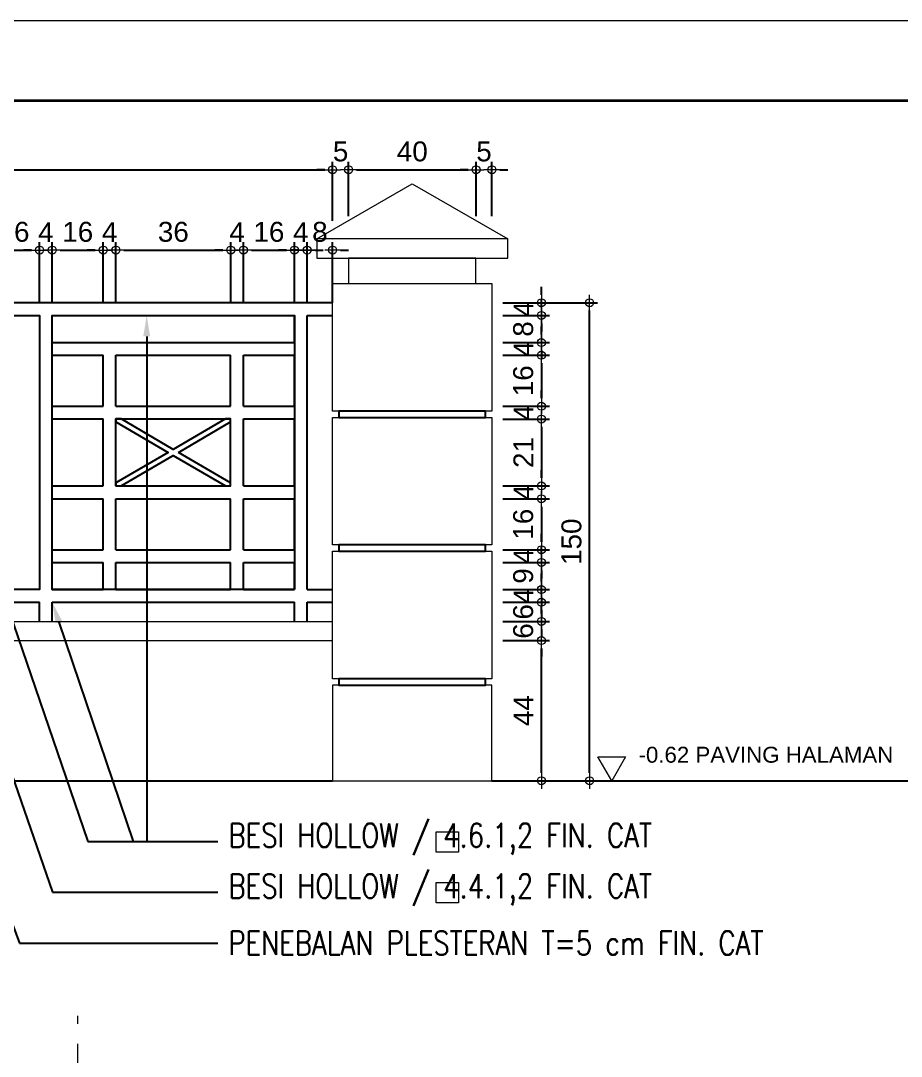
# Model space of a CAD drawing. Header units: millimetres. Extents: x -11 to 1625, y -267 to 195.
# Drawn here: x 841.17 to 852.22, y 105 to 118 of the extents above; entities that cross this region are included whole.
import ezdxf
from ezdxf import colors
from ezdxf.entities.mleader import LeaderData, LeaderLine
from ezdxf.enums import TextEntityAlignment as Align
from ezdxf.math import Vec2, Vec3

# ---------------------------------------------------------------- set-up
doc = ezdxf.new("R2010")
doc.units = ezdxf.units.MM
doc.linetypes.add('DASHDOT', pattern=[1, 0.5, -0.25, 0, -0.25])
doc.layers.add('BESI', color=10, linetype='Continuous')
for name, color, linetype, lineweight in [('dinding', 5, 'Continuous', 15), ('GRS KOP', 1, 'Continuous', 35), ('kop', 7, 'Continuous', 20), ('not', 7, 'Continuous', 20), ('TEXT KETERANGAN', 7, 'Continuous', 9), ('u', 6, 'Continuous', 20)]:
    doc.layers.add(name, color=color, linetype=linetype, lineweight=lineweight)
doc.styles.add('ATTR', font='romans.shx', dxfattribs={"width": 0.8, "height": 1.735066})
doc.styles.add('BARU', font='complex.shx')
doc.styles.add('S', font='SIMPLEX', dxfattribs={"width": 1.1})
doc.styles.get("Standard").update_dxf_attribs({"font": 'ARIALUNI.TTF'})
doc.dimstyles.new('SK-25', dxfattribs={"dimtxt": 0.25, "dimasz": 0.1, "dimexe": 0.1, "dimexo": 0, "dimgap": 0.1, "dimtad": 1, "dimdec": 0, "dimlfac": 25, "dimzin": 12, "dimdsep": 46, "dimtxsty": 'Standard', "dimblk": 'BULAT', "dimcen": 0.1, "dimclrd": 256, "dimadec": 0, "dimazin": 3, "dimtfac": 1, "dimtdec": 0, "dimtofl": 0, "dimtmove": 0, "dimatfit": 3, "dimldrblk": 'BULAT', "dimfxl": 0, "dimtolj": 1, "dimtzin": 0, "dimarcsym": 0})

# ---------------------------------------------------------------- blocks, each defined once
blk = doc.blocks.new('kop')
at = {"layer": 'GRS KOP'}
blk.add_lwpolyline([(1, 54), (83, 54), (83, 1), (1, 1)], close=True, dxfattribs=at)
at = {"layer": 'kop', "color": 7}
blk.add_line((84, 55), (0, 55), dxfattribs=at)
at = {"layer": 'kop', "style": 'BARU', "flags": 4}
for p, height in [((73.8, 5.4), 0.35), ((80.303, 5.382), 0.25), ((73.8, 4.9), 0.35), ((80.303, 4.882), 0.25), ((73.8, 4.4), 0.35), ((80.303, 4.382), 0.25)]:
    blk.add_attdef('-', p, '', height=height, dxfattribs=at)
at = {"layer": 'kop', "flags": 4}
for tag, p in [('AR-00', (78.057, 2.648)), ('00', (81.238, 2.647))]:
    blk.add_attdef(tag, text='', height=0.35, dxfattribs=at).set_placement(p, align=Align.MIDDLE)
blk = doc.blocks.new('pagar besi')
at = {"layer": 'BESI'}
for p, q in [((-1.5, 1), (1.5, 1)), ((0.62, 0.96), (1.38, 0.96)), ((0.62, 0.875), (0.62, 0.96)), ((1.38, 0.875), (1.38, 0.96)), ((1.42, 0.96), (1.5, 0.96)), ((1.42, 0.1), (1.42, 0.96)), ((0.62, 0.875), (1.38, 0.875)), ((0.62, 0.835), (0.78, 0.835)), ((0.62, 0.675), (0.62, 0.835)), ((0.78, 0.675), (0.78, 0.835)), ((0.82, 0.835), (1.18, 0.835)), ((0.82, 0.675), (0.82, 0.835)), ((1.18, 0.675), (1.18, 0.835)), ((1.22, 0.835), (1.38, 0.835)), ((1.22, 0.675), (1.22, 0.835)), ((1.38, 0.675), (1.38, 0.835)), ((0.62, 0.675), (0.78, 0.675)), ((0.82, 0.675), (1.18, 0.675)), ((1.22, 0.675), (1.38, 0.675)), ((0.62, 0.635), (0.78, 0.635)), ((0.62, 0.425), (0.62, 0.635)), ((0.78, 0.425), (0.78, 0.635)), ((0.82, 0.635), (1.18, 0.635)), ((0.82, 0.425), (0.82, 0.635)), ((1.18, 0.425), (1.18, 0.635)), ((1.22, 0.635), (1.38, 0.635)), ((1.22, 0.425), (1.22, 0.635)), ((1.38, 0.425), (1.38, 0.635)), ((0.62, 0.425), (0.78, 0.425)), ((0.82, 0.425), (1.18, 0.425)), ((1.22, 0.425), (1.38, 0.425)), ((0.62, 0.385), (0.78, 0.385)), ((0.62, 0.225), (0.62, 0.385)), ((0.78, 0.225), (0.78, 0.385)), ((0.82, 0.385), (1.18, 0.385)), ((0.82, 0.225), (0.82, 0.385)), ((1.18, 0.225), (1.18, 0.385)), ((1.22, 0.385), (1.38, 0.385)), ((1.22, 0.225), (1.22, 0.385)), ((1.38, 0.225), (1.38, 0.385)), ((0.62, 0.225), (0.78, 0.225)), ((0.82, 0.225), (1.18, 0.225)), ((1.22, 0.225), (1.38, 0.225)), ((0.62, 0.185), (0.78, 0.185)), ((0.62, 0.1), (0.62, 0.185)), ((0.78, 0.1), (0.78, 0.185)), ((0.82, 0.185), (1.18, 0.185)), ((0.82, 0.1), (0.82, 0.185)), ((1.18, 0.1), (1.18, 0.185)), ((1.22, 0.185), (1.38, 0.185)), ((1.22, 0.1), (1.22, 0.185)), ((1.38, 0.1), (1.38, 0.185)), ((0.62, 0.1), (0.78, 0.1)), ((0.82, 0.1), (1.18, 0.1)), ((1.22, 0.1), (1.38, 0.1)), ((1.42, 0.1), (1.5, 0.1)), ((0.42, 0.06), (0.58, 0.06)), ((0.58, 0), (0.58, 0.06)), ((0.62, 0.06), (1.38, 0.06)), ((0.62, 0), (0.62, 0.06)), ((1.38, 0), (1.38, 0.06)), ((1.42, 0.06), (1.5, 0.06)), ((1.42, 0), (1.42, 0.06))]:
    blk.add_line(p, q, dxfattribs=at)
for points in [[(0.42, 0.96), (0.58, 0.96), (0.58, 0.1), (0.42, 0.1)], [(1.38, 0.1), (0.62, 0.1), (0.62, 0.96), (1.38, 0.96)], [(1.0159, 0.53), (1.18, 0.6257), (1.18, 0.635), (1.1641, 0.635), (1, 0.5393), (0.8359, 0.635), (0.82, 0.635), (0.82, 0.6257), (0.9841, 0.53), (0.82, 0.4343), (0.82, 0.425), (0.8359, 0.425), (1, 0.5207), (1.1641, 0.425), (1.18, 0.425), (1.18, 0.4343)]]:
    blk.add_lwpolyline(points, close=True, dxfattribs=at)
at = {"layer": 'dinding'}
blk.add_line((-1.5, 0), (1.5, 0), dxfattribs=at)
blk = doc.blocks.new('pagar beton')
at = {"layer": 'dinding'}
blk.add_line((-1.5, 0.44), (1.5, 0.44), dxfattribs=at)
for points in [[(1.45, 1.7), (1.75, 1.8732), (2.05, 1.7)], [(1.5006, 1.6995), (1.5, 1.7)], [(1.95, 1.56), (1.95, 1.64), (1.55, 1.64), (1.55, 1.56), (1.95, 1.56)]]:
    blk.add_lwpolyline(points, dxfattribs=at)
for points in [[(2.05, 1.7), (1.45, 1.7), (1.45, 1.64), (2.05, 1.64)], [(1.5, 1.56), (2, 1.56), (2, 1.16), (1.5, 1.16)], [(1.5, 1.14), (2, 1.14), (2, 0.74), (1.5, 0.74)], [(1.5, 0.72), (2, 0.72), (2, 0.32), (1.5, 0.32)], [(2, 0.3), (1.5, 0.3), (1.5, 0), (2, 0)]]:
    blk.add_lwpolyline(points, close=True, dxfattribs=at)
at = {"layer": 'dinding', "lineweight": -3}
for points in [[(1.98, 1.16), (1.52, 1.16), (1.52, 1.14), (1.98, 1.14)], [(1.98, 0.74), (1.52, 0.74), (1.52, 0.72), (1.98, 0.72)], [(1.98, 0.32), (1.52, 0.32), (1.52, 0.3), (1.98, 0.3)]]:
    blk.add_lwpolyline(points, close=True, dxfattribs=at)
blk = doc.blocks.new('BULAT')
for p, q in [((-1, 0), (1, 0)), ((0, -1), (0, 1))]:
    blk.add_line(p, q)
blk.add_circle((0, 0), 0.5)
blk = doc.blocks.new('*D632')
at = {"layer": 'Defpoints', "color": 0}
for p in [(841.404, 115.121), (840.764, 114.461), (841.404, 114.461)]:
    blk.add_point(p, dxfattribs=at)
at = {"layer": 'u', "color": 0, "lineweight": -2}
for p, q in [((840.764, 114.461), (840.764, 115.221)), ((841.404, 114.461), (841.404, 115.221))]:
    blk.add_line(p, q, dxfattribs=at)
at = {"layer": 'u', "lineweight": -2}
blk.add_line((840.864, 115.121), (841.304, 115.121), dxfattribs=at)
at = {"layer": 'u', "lineweight": -2, "xscale": 0.1, "yscale": 0.1, "zscale": 0.1, "rotation": 180}
blk.add_blockref('BULAT', (840.764, 115.121), dxfattribs=at)
at = {"layer": 'u', "lineweight": -2, "xscale": 0.1, "yscale": 0.1, "zscale": 0.1}
blk.add_blockref('BULAT', (841.404, 115.121), dxfattribs=at)
at = {"layer": 'u', "color": 0, "insert": (841.084, 115.349), "char_height": 0.25, "attachment_point": 5}
blk.add_mtext('\\A1;16', dxfattribs=at)
blk = doc.blocks.new('*D633')
at = {"layer": 'Defpoints', "color": 0}
for p in [(841.564, 115.121), (841.404, 114.461), (841.564, 114.461)]:
    blk.add_point(p, dxfattribs=at)
at = {"layer": 'u', "color": 0, "lineweight": -2}
for p, q in [((841.404, 114.461), (841.404, 115.221)), ((841.564, 114.461), (841.564, 115.221))]:
    blk.add_line(p, q, dxfattribs=at)
at = {"layer": 'u', "lineweight": -2}
for p, q in [((841.304, 115.121), (841.204, 115.121)), ((841.664, 115.121), (841.764, 115.121))]:
    blk.add_line(p, q, dxfattribs=at)
at = {"layer": 'u', "lineweight": -2, "xscale": 0.1, "yscale": 0.1, "zscale": 0.1}
blk.add_blockref('BULAT', (841.404, 115.121), dxfattribs=at)
at = {"layer": 'u', "lineweight": -2, "xscale": 0.1, "yscale": 0.1, "zscale": 0.1, "rotation": 180}
blk.add_blockref('BULAT', (841.564, 115.121), dxfattribs=at)
at = {"layer": 'u', "color": 0, "insert": (841.484, 115.346), "char_height": 0.25, "attachment_point": 5}
blk.add_mtext('\\A1;4', dxfattribs=at)
blk = doc.blocks.new('*D634')
at = {"layer": 'Defpoints', "color": 0}
for p in [(842.204, 115.121), (841.564, 114.461), (842.204, 114.461)]:
    blk.add_point(p, dxfattribs=at)
at = {"layer": 'u', "color": 0, "lineweight": -2}
for p, q in [((841.564, 114.461), (841.564, 115.221)), ((842.204, 114.461), (842.204, 115.221))]:
    blk.add_line(p, q, dxfattribs=at)
at = {"layer": 'u', "lineweight": -2}
blk.add_line((841.664, 115.121), (842.104, 115.121), dxfattribs=at)
at = {"layer": 'u', "lineweight": -2, "xscale": 0.1, "yscale": 0.1, "zscale": 0.1, "rotation": 180}
blk.add_blockref('BULAT', (841.564, 115.121), dxfattribs=at)
at = {"layer": 'u', "lineweight": -2, "xscale": 0.1, "yscale": 0.1, "zscale": 0.1}
blk.add_blockref('BULAT', (842.204, 115.121), dxfattribs=at)
at = {"layer": 'u', "color": 0, "insert": (841.884, 115.349), "char_height": 0.25, "attachment_point": 5}
blk.add_mtext('\\A1;16', dxfattribs=at)
blk = doc.blocks.new('*D635')
at = {"layer": 'Defpoints', "color": 0}
for p in [(842.364, 115.121), (842.204, 114.461), (842.364, 114.461)]:
    blk.add_point(p, dxfattribs=at)
at = {"layer": 'u', "color": 0, "lineweight": -2}
for p, q in [((842.204, 114.461), (842.204, 115.221)), ((842.364, 114.461), (842.364, 115.221))]:
    blk.add_line(p, q, dxfattribs=at)
at = {"layer": 'u', "lineweight": -2}
for p, q in [((842.104, 115.121), (842.004, 115.121)), ((842.464, 115.121), (842.564, 115.121))]:
    blk.add_line(p, q, dxfattribs=at)
at = {"layer": 'u', "lineweight": -2, "xscale": 0.1, "yscale": 0.1, "zscale": 0.1}
blk.add_blockref('BULAT', (842.204, 115.121), dxfattribs=at)
at = {"layer": 'u', "lineweight": -2, "xscale": 0.1, "yscale": 0.1, "zscale": 0.1, "rotation": 180}
blk.add_blockref('BULAT', (842.364, 115.121), dxfattribs=at)
at = {"layer": 'u', "color": 0, "insert": (842.284, 115.346), "char_height": 0.25, "attachment_point": 5}
blk.add_mtext('\\A1;4', dxfattribs=at)
blk = doc.blocks.new('*D636')
at = {"layer": 'Defpoints', "color": 0}
for p in [(843.804, 115.121), (842.364, 114.461), (843.804, 114.461)]:
    blk.add_point(p, dxfattribs=at)
at = {"layer": 'u', "color": 0, "lineweight": -2}
for p, q in [((842.364, 114.461), (842.364, 115.221)), ((843.804, 114.461), (843.804, 115.221))]:
    blk.add_line(p, q, dxfattribs=at)
at = {"layer": 'u', "lineweight": -2}
blk.add_line((842.464, 115.121), (843.704, 115.121), dxfattribs=at)
at = {"layer": 'u', "lineweight": -2, "xscale": 0.1, "yscale": 0.1, "zscale": 0.1, "rotation": 180}
blk.add_blockref('BULAT', (842.364, 115.121), dxfattribs=at)
at = {"layer": 'u', "lineweight": -2, "xscale": 0.1, "yscale": 0.1, "zscale": 0.1}
blk.add_blockref('BULAT', (843.804, 115.121), dxfattribs=at)
at = {"layer": 'u', "color": 0, "insert": (843.084, 115.349), "char_height": 0.25, "attachment_point": 5}
blk.add_mtext('\\A1;36', dxfattribs=at)
blk = doc.blocks.new('*D629')
at = {"layer": 'Defpoints', "color": 0}
for p in [(843.964, 115.121), (843.804, 114.461), (843.964, 114.461)]:
    blk.add_point(p, dxfattribs=at)
at = {"layer": 'u', "color": 0, "lineweight": -2}
for p, q in [((843.804, 114.461), (843.804, 115.221)), ((843.964, 114.461), (843.964, 115.221))]:
    blk.add_line(p, q, dxfattribs=at)
at = {"layer": 'u', "lineweight": -2}
for p, q in [((843.704, 115.121), (843.604, 115.121)), ((844.064, 115.121), (844.164, 115.121))]:
    blk.add_line(p, q, dxfattribs=at)
at = {"layer": 'u', "lineweight": -2, "xscale": 0.1, "yscale": 0.1, "zscale": 0.1}
blk.add_blockref('BULAT', (843.804, 115.121), dxfattribs=at)
at = {"layer": 'u', "lineweight": -2, "xscale": 0.1, "yscale": 0.1, "zscale": 0.1, "rotation": 180}
blk.add_blockref('BULAT', (843.964, 115.121), dxfattribs=at)
at = {"layer": 'u', "color": 0, "insert": (843.884, 115.346), "char_height": 0.25, "attachment_point": 5}
blk.add_mtext('\\A1;4', dxfattribs=at)
blk = doc.blocks.new('*D630')
at = {"layer": 'Defpoints', "color": 0}
for p in [(844.604, 115.121), (843.964, 114.461), (844.604, 114.461)]:
    blk.add_point(p, dxfattribs=at)
at = {"layer": 'u', "color": 0, "lineweight": -2}
for p, q in [((843.964, 114.461), (843.964, 115.221)), ((844.604, 114.461), (844.604, 115.221))]:
    blk.add_line(p, q, dxfattribs=at)
at = {"layer": 'u', "lineweight": -2}
blk.add_line((844.064, 115.121), (844.504, 115.121), dxfattribs=at)
at = {"layer": 'u', "lineweight": -2, "xscale": 0.1, "yscale": 0.1, "zscale": 0.1, "rotation": 180}
blk.add_blockref('BULAT', (843.964, 115.121), dxfattribs=at)
at = {"layer": 'u', "lineweight": -2, "xscale": 0.1, "yscale": 0.1, "zscale": 0.1}
blk.add_blockref('BULAT', (844.604, 115.121), dxfattribs=at)
at = {"layer": 'u', "color": 0, "insert": (844.284, 115.349), "char_height": 0.25, "attachment_point": 5}
blk.add_mtext('\\A1;16', dxfattribs=at)
blk = doc.blocks.new('*D631')
at = {"layer": 'Defpoints', "color": 0}
for p in [(844.764, 115.121), (844.604, 114.461), (844.764, 114.461)]:
    blk.add_point(p, dxfattribs=at)
at = {"layer": 'u', "color": 0, "lineweight": -2}
for p, q in [((844.604, 114.461), (844.604, 115.221)), ((844.764, 114.461), (844.764, 115.221))]:
    blk.add_line(p, q, dxfattribs=at)
at = {"layer": 'u', "lineweight": -2}
for p, q in [((844.504, 115.121), (844.404, 115.121)), ((844.864, 115.121), (844.964, 115.121))]:
    blk.add_line(p, q, dxfattribs=at)
at = {"layer": 'u', "lineweight": -2, "xscale": 0.1, "yscale": 0.1, "zscale": 0.1}
blk.add_blockref('BULAT', (844.604, 115.121), dxfattribs=at)
at = {"layer": 'u', "lineweight": -2, "xscale": 0.1, "yscale": 0.1, "zscale": 0.1, "rotation": 180}
blk.add_blockref('BULAT', (844.764, 115.121), dxfattribs=at)
at = {"layer": 'u', "color": 0, "insert": (844.684, 115.346), "char_height": 0.25, "attachment_point": 5}
blk.add_mtext('\\A1;4', dxfattribs=at)
blk = doc.blocks.new('*D637')
at = {"layer": 'Defpoints', "color": 0}
for p in [(844.764, 115.121), (844.764, 114.461), (845.084, 114.461)]:
    blk.add_point(p, dxfattribs=at)
at = {"layer": 'u', "color": 0, "lineweight": -2}
for p, q in [((844.764, 114.461), (844.764, 115.221)), ((845.084, 114.461), (845.084, 115.221))]:
    blk.add_line(p, q, dxfattribs=at)
at = {"layer": 'u', "lineweight": -2}
for p, q in [((844.664, 115.121), (844.564, 115.121)), ((845.184, 115.121), (845.284, 115.121))]:
    blk.add_line(p, q, dxfattribs=at)
at = {"layer": 'u', "lineweight": -2, "xscale": 0.1, "yscale": 0.1, "zscale": 0.1}
blk.add_blockref('BULAT', (844.764, 115.121), dxfattribs=at)
at = {"layer": 'u', "lineweight": -2, "xscale": 0.1, "yscale": 0.1, "zscale": 0.1, "rotation": 180}
blk.add_blockref('BULAT', (845.084, 115.121), dxfattribs=at)
at = {"layer": 'u', "color": 0, "insert": (844.924, 115.349), "char_height": 0.25, "attachment_point": 5}
blk.add_mtext('\\A1;8', dxfattribs=at)
blk = doc.blocks.new('*D640')
at = {"layer": 'Defpoints', "color": 0}
for p in [(845.084, 116.13), (833.084, 115.546), (845.084, 115.488)]:
    blk.add_point(p, dxfattribs=at)
at = {"layer": 'u', "color": 0, "lineweight": -2}
for p, q in [((833.084, 115.546), (833.084, 116.23)), ((845.084, 115.488), (845.084, 116.23))]:
    blk.add_line(p, q, dxfattribs=at)
at = {"layer": 'u', "lineweight": -2}
blk.add_line((833.184, 116.13), (844.984, 116.13), dxfattribs=at)
at = {"layer": 'u', "lineweight": -2, "xscale": 0.1, "yscale": 0.1, "zscale": 0.1, "rotation": 180}
blk.add_blockref('BULAT', (833.084, 116.13), dxfattribs=at)
at = {"layer": 'u', "lineweight": -2, "xscale": 0.1, "yscale": 0.1, "zscale": 0.1}
blk.add_blockref('BULAT', (845.084, 116.13), dxfattribs=at)
at = {"layer": 'u', "color": 0, "insert": (839.084, 116.358), "char_height": 0.25, "attachment_point": 5}
blk.add_mtext('\\A1;300', dxfattribs=at)
blk = doc.blocks.new('*D655')
at = {"layer": 'Defpoints', "color": 0}
for p in [(847.084, 116.13), (846.884, 115.546), (847.084, 115.546)]:
    blk.add_point(p, dxfattribs=at)
at = {"layer": 'u', "color": 0, "lineweight": -2}
for p, q in [((846.884, 115.546), (846.884, 116.23)), ((847.084, 115.546), (847.084, 116.23))]:
    blk.add_line(p, q, dxfattribs=at)
at = {"layer": 'u', "lineweight": -2}
for p, q in [((846.784, 116.13), (846.684, 116.13)), ((847.184, 116.13), (847.284, 116.13))]:
    blk.add_line(p, q, dxfattribs=at)
at = {"layer": 'u', "lineweight": -2, "xscale": 0.1, "yscale": 0.1, "zscale": 0.1}
blk.add_blockref('BULAT', (846.884, 116.13), dxfattribs=at)
at = {"layer": 'u', "lineweight": -2, "xscale": 0.1, "yscale": 0.1, "zscale": 0.1, "rotation": 180}
blk.add_blockref('BULAT', (847.084, 116.13), dxfattribs=at)
at = {"layer": 'u', "color": 0, "insert": (846.984, 116.358), "char_height": 0.25, "attachment_point": 5}
blk.add_mtext('\\A1;5', dxfattribs=at)
blk = doc.blocks.new('*D656')
at = {"layer": 'Defpoints', "color": 0}
for p in [(845.084, 116.13), (845.084, 115.546), (845.284, 115.546)]:
    blk.add_point(p, dxfattribs=at)
at = {"layer": 'u', "color": 0, "lineweight": -2}
for p, q in [((845.084, 115.546), (845.084, 116.23)), ((845.284, 115.546), (845.284, 116.23))]:
    blk.add_line(p, q, dxfattribs=at)
at = {"layer": 'u', "lineweight": -2}
for p, q in [((844.984, 116.13), (844.884, 116.13)), ((845.384, 116.13), (845.484, 116.13))]:
    blk.add_line(p, q, dxfattribs=at)
at = {"layer": 'u', "lineweight": -2, "xscale": 0.1, "yscale": 0.1, "zscale": 0.1}
blk.add_blockref('BULAT', (845.084, 116.13), dxfattribs=at)
at = {"layer": 'u', "lineweight": -2, "xscale": 0.1, "yscale": 0.1, "zscale": 0.1, "rotation": 180}
blk.add_blockref('BULAT', (845.284, 116.13), dxfattribs=at)
at = {"layer": 'u', "color": 0, "insert": (845.184, 116.358), "char_height": 0.25, "attachment_point": 5}
blk.add_mtext('\\A1;5', dxfattribs=at)
blk = doc.blocks.new('*D657')
at = {"layer": 'Defpoints', "color": 0}
for p in [(846.884, 116.13), (845.284, 115.546), (846.884, 115.546)]:
    blk.add_point(p, dxfattribs=at)
at = {"layer": 'u', "color": 0, "lineweight": -2}
for p, q in [((845.284, 115.546), (845.284, 116.23)), ((846.884, 115.546), (846.884, 116.23))]:
    blk.add_line(p, q, dxfattribs=at)
at = {"layer": 'u', "lineweight": -2}
blk.add_line((845.384, 116.13), (846.784, 116.13), dxfattribs=at)
at = {"layer": 'u', "lineweight": -2, "xscale": 0.1, "yscale": 0.1, "zscale": 0.1, "rotation": 180}
blk.add_blockref('BULAT', (845.284, 116.13), dxfattribs=at)
at = {"layer": 'u', "lineweight": -2, "xscale": 0.1, "yscale": 0.1, "zscale": 0.1}
blk.add_blockref('BULAT', (846.884, 116.13), dxfattribs=at)
at = {"layer": 'u', "color": 0, "insert": (846.084, 116.358), "char_height": 0.25, "attachment_point": 5}
blk.add_mtext('\\A1;40', dxfattribs=at)
blk = doc.blocks.new('*D658')
at = {"layer": 'Defpoints', "color": 0}
for p in [(847.219, 114.461), (847.219, 114.301), (847.705, 114.301)]:
    blk.add_point(p, dxfattribs=at)
at = {"layer": 'u', "lineweight": -2}
for p, q in [((847.705, 114.561), (847.705, 114.661)), ((847.705, 114.201), (847.705, 114.101))]:
    blk.add_line(p, q, dxfattribs=at)
at = {"layer": 'u', "color": 0, "lineweight": -2}
for p, q in [((847.219, 114.461), (847.805, 114.461)), ((847.219, 114.301), (847.805, 114.301))]:
    blk.add_line(p, q, dxfattribs=at)
at = {"layer": 'u', "lineweight": -2, "xscale": 0.1, "yscale": 0.1, "zscale": 0.1}
for p, rotation in [((847.705, 114.461), 270), ((847.705, 114.301), 90)]:
    blk.add_blockref('BULAT', p, dxfattribs=dict(at, rotation=rotation))
at = {"layer": 'u', "color": 0, "insert": (847.48, 114.381), "char_height": 0.25, "attachment_point": 5, "rotation": 90}
blk.add_mtext('\\A1;4', dxfattribs=at)
blk = doc.blocks.new('*D659')
at = {"layer": 'Defpoints', "color": 0}
for p in [(847.219, 114.301), (847.219, 113.961), (847.705, 113.961)]:
    blk.add_point(p, dxfattribs=at)
at = {"layer": 'u', "lineweight": -2}
for p, q in [((847.705, 114.401), (847.705, 114.501)), ((847.705, 113.861), (847.705, 113.761))]:
    blk.add_line(p, q, dxfattribs=at)
at = {"layer": 'u', "color": 0, "lineweight": -2}
for p, q in [((847.219, 114.301), (847.805, 114.301)), ((847.219, 113.961), (847.805, 113.961))]:
    blk.add_line(p, q, dxfattribs=at)
at = {"layer": 'u', "lineweight": -2, "xscale": 0.1, "yscale": 0.1, "zscale": 0.1}
for p, rotation in [((847.705, 114.301), 270), ((847.705, 113.961), 90)]:
    blk.add_blockref('BULAT', p, dxfattribs=dict(at, rotation=rotation))
at = {"layer": 'u', "color": 0, "insert": (847.477, 114.131), "char_height": 0.25, "attachment_point": 5, "rotation": 90}
blk.add_mtext('\\A1;8', dxfattribs=at)
blk = doc.blocks.new('*D660')
at = {"layer": 'Defpoints', "color": 0}
for p in [(847.219, 113.961), (847.219, 113.801), (847.705, 113.801)]:
    blk.add_point(p, dxfattribs=at)
at = {"layer": 'u', "lineweight": -2}
for p, q in [((847.705, 114.061), (847.705, 114.161)), ((847.705, 113.701), (847.705, 113.601))]:
    blk.add_line(p, q, dxfattribs=at)
at = {"layer": 'u', "color": 0, "lineweight": -2}
for p, q in [((847.219, 113.961), (847.805, 113.961)), ((847.219, 113.801), (847.805, 113.801))]:
    blk.add_line(p, q, dxfattribs=at)
at = {"layer": 'u', "lineweight": -2, "xscale": 0.1, "yscale": 0.1, "zscale": 0.1}
for p, rotation in [((847.705, 113.961), 270), ((847.705, 113.801), 90)]:
    blk.add_blockref('BULAT', p, dxfattribs=dict(at, rotation=rotation))
at = {"layer": 'u', "color": 0, "insert": (847.48, 113.881), "char_height": 0.25, "attachment_point": 5, "rotation": 90}
blk.add_mtext('\\A1;4', dxfattribs=at)
blk = doc.blocks.new('*D661')
at = {"layer": 'Defpoints', "color": 0}
for p in [(847.219, 113.801), (847.219, 113.161), (847.705, 113.161)]:
    blk.add_point(p, dxfattribs=at)
at = {"layer": 'u', "color": 0, "lineweight": -2}
for p, q in [((847.219, 113.801), (847.805, 113.801)), ((847.219, 113.161), (847.805, 113.161))]:
    blk.add_line(p, q, dxfattribs=at)
at = {"layer": 'u', "lineweight": -2}
blk.add_line((847.705, 113.701), (847.705, 113.261), dxfattribs=at)
at = {"layer": 'u', "lineweight": -2, "xscale": 0.1, "yscale": 0.1, "zscale": 0.1}
for p, rotation in [((847.705, 113.801), 90), ((847.705, 113.161), 270)]:
    blk.add_blockref('BULAT', p, dxfattribs=dict(at, rotation=rotation))
at = {"layer": 'u', "color": 0, "insert": (847.477, 113.481), "char_height": 0.25, "attachment_point": 5, "rotation": 90}
blk.add_mtext('\\A1;16', dxfattribs=at)
blk = doc.blocks.new('*D662')
at = {"layer": 'Defpoints', "color": 0}
for p in [(847.219, 113.161), (847.219, 113.001), (847.705, 113.001)]:
    blk.add_point(p, dxfattribs=at)
at = {"layer": 'u', "lineweight": -2}
for p, q in [((847.705, 113.261), (847.705, 113.361)), ((847.705, 112.901), (847.705, 112.801))]:
    blk.add_line(p, q, dxfattribs=at)
at = {"layer": 'u', "color": 0, "lineweight": -2}
for p, q in [((847.219, 113.161), (847.805, 113.161)), ((847.219, 113.001), (847.805, 113.001))]:
    blk.add_line(p, q, dxfattribs=at)
at = {"layer": 'u', "lineweight": -2, "xscale": 0.1, "yscale": 0.1, "zscale": 0.1}
for p, rotation in [((847.705, 113.161), 270), ((847.705, 113.001), 90)]:
    blk.add_blockref('BULAT', p, dxfattribs=dict(at, rotation=rotation))
at = {"layer": 'u', "color": 0, "insert": (847.48, 113.081), "char_height": 0.25, "attachment_point": 5, "rotation": 90}
blk.add_mtext('\\A1;4', dxfattribs=at)
blk = doc.blocks.new('*D663')
at = {"layer": 'Defpoints', "color": 0}
for p in [(847.219, 113.001), (847.219, 112.161), (847.705, 112.161)]:
    blk.add_point(p, dxfattribs=at)
at = {"layer": 'u', "color": 0, "lineweight": -2}
for p, q in [((847.219, 113.001), (847.805, 113.001)), ((847.219, 112.161), (847.805, 112.161))]:
    blk.add_line(p, q, dxfattribs=at)
at = {"layer": 'u', "lineweight": -2}
blk.add_line((847.705, 112.901), (847.705, 112.261), dxfattribs=at)
at = {"layer": 'u', "lineweight": -2, "xscale": 0.1, "yscale": 0.1, "zscale": 0.1}
for p, rotation in [((847.705, 113.001), 90), ((847.705, 112.161), 270)]:
    blk.add_blockref('BULAT', p, dxfattribs=dict(at, rotation=rotation))
at = {"layer": 'u', "color": 0, "insert": (847.479, 112.581), "char_height": 0.25, "attachment_point": 5, "rotation": 90}
blk.add_mtext('\\A1;21', dxfattribs=at)
blk = doc.blocks.new('*D664')
at = {"layer": 'Defpoints', "color": 0}
for p in [(847.219, 112.161), (847.219, 112.001), (847.705, 112.001)]:
    blk.add_point(p, dxfattribs=at)
at = {"layer": 'u', "lineweight": -2}
for p, q in [((847.705, 112.261), (847.705, 112.361)), ((847.705, 111.901), (847.705, 111.801))]:
    blk.add_line(p, q, dxfattribs=at)
at = {"layer": 'u', "color": 0, "lineweight": -2}
for p, q in [((847.219, 112.161), (847.805, 112.161)), ((847.219, 112.001), (847.805, 112.001))]:
    blk.add_line(p, q, dxfattribs=at)
at = {"layer": 'u', "lineweight": -2, "xscale": 0.1, "yscale": 0.1, "zscale": 0.1}
for p, rotation in [((847.705, 112.161), 270), ((847.705, 112.001), 90)]:
    blk.add_blockref('BULAT', p, dxfattribs=dict(at, rotation=rotation))
at = {"layer": 'u', "color": 0, "insert": (847.48, 112.081), "char_height": 0.25, "attachment_point": 5, "rotation": 90}
blk.add_mtext('\\A1;4', dxfattribs=at)
blk = doc.blocks.new('*D665')
at = {"layer": 'Defpoints', "color": 0}
for p in [(847.219, 112.001), (847.219, 111.361), (847.705, 111.361)]:
    blk.add_point(p, dxfattribs=at)
at = {"layer": 'u', "color": 0, "lineweight": -2}
for p, q in [((847.219, 112.001), (847.805, 112.001)), ((847.219, 111.361), (847.805, 111.361))]:
    blk.add_line(p, q, dxfattribs=at)
at = {"layer": 'u', "lineweight": -2}
blk.add_line((847.705, 111.901), (847.705, 111.461), dxfattribs=at)
at = {"layer": 'u', "lineweight": -2, "xscale": 0.1, "yscale": 0.1, "zscale": 0.1}
for p, rotation in [((847.705, 112.001), 90), ((847.705, 111.361), 270)]:
    blk.add_blockref('BULAT', p, dxfattribs=dict(at, rotation=rotation))
at = {"layer": 'u', "color": 0, "insert": (847.477, 111.681), "char_height": 0.25, "attachment_point": 5, "rotation": 90}
blk.add_mtext('\\A1;16', dxfattribs=at)
blk = doc.blocks.new('*D666')
at = {"layer": 'Defpoints', "color": 0}
for p in [(847.219, 111.361), (847.219, 111.201), (847.705, 111.201)]:
    blk.add_point(p, dxfattribs=at)
at = {"layer": 'u', "lineweight": -2}
for p, q in [((847.705, 111.461), (847.705, 111.561)), ((847.705, 111.101), (847.705, 111.001))]:
    blk.add_line(p, q, dxfattribs=at)
at = {"layer": 'u', "color": 0, "lineweight": -2}
for p, q in [((847.219, 111.361), (847.805, 111.361)), ((847.219, 111.201), (847.805, 111.201))]:
    blk.add_line(p, q, dxfattribs=at)
at = {"layer": 'u', "lineweight": -2, "xscale": 0.1, "yscale": 0.1, "zscale": 0.1}
for p, rotation in [((847.705, 111.361), 270), ((847.705, 111.201), 90)]:
    blk.add_blockref('BULAT', p, dxfattribs=dict(at, rotation=rotation))
at = {"layer": 'u', "color": 0, "insert": (847.48, 111.281), "char_height": 0.25, "attachment_point": 5, "rotation": 90}
blk.add_mtext('\\A1;4', dxfattribs=at)
blk = doc.blocks.new('*D667')
at = {"layer": 'Defpoints', "color": 0}
for p in [(847.219, 111.201), (847.219, 110.861), (847.705, 110.861)]:
    blk.add_point(p, dxfattribs=at)
at = {"layer": 'u', "lineweight": -2}
for p, q in [((847.705, 111.301), (847.705, 111.401)), ((847.705, 110.761), (847.705, 110.661))]:
    blk.add_line(p, q, dxfattribs=at)
at = {"layer": 'u', "color": 0, "lineweight": -2}
for p, q in [((847.219, 111.201), (847.805, 111.201)), ((847.219, 110.861), (847.805, 110.861))]:
    blk.add_line(p, q, dxfattribs=at)
at = {"layer": 'u', "lineweight": -2, "xscale": 0.1, "yscale": 0.1, "zscale": 0.1}
for p, rotation in [((847.705, 111.201), 270), ((847.705, 110.861), 90)]:
    blk.add_blockref('BULAT', p, dxfattribs=dict(at, rotation=rotation))
at = {"layer": 'u', "color": 0, "insert": (847.477, 111.031), "char_height": 0.25, "attachment_point": 5, "rotation": 90}
blk.add_mtext('\\A1;9', dxfattribs=at)
blk = doc.blocks.new('*D668')
at = {"layer": 'Defpoints', "color": 0}
for p in [(847.219, 110.861), (847.219, 110.701), (847.705, 110.701)]:
    blk.add_point(p, dxfattribs=at)
at = {"layer": 'u', "lineweight": -2}
for p, q in [((847.705, 110.961), (847.705, 111.061)), ((847.705, 110.601), (847.705, 110.501))]:
    blk.add_line(p, q, dxfattribs=at)
at = {"layer": 'u', "color": 0, "lineweight": -2}
for p, q in [((847.219, 110.861), (847.805, 110.861)), ((847.219, 110.701), (847.805, 110.701))]:
    blk.add_line(p, q, dxfattribs=at)
at = {"layer": 'u', "lineweight": -2, "xscale": 0.1, "yscale": 0.1, "zscale": 0.1}
for p, rotation in [((847.705, 110.861), 270), ((847.705, 110.701), 90)]:
    blk.add_blockref('BULAT', p, dxfattribs=dict(at, rotation=rotation))
at = {"layer": 'u', "color": 0, "insert": (847.48, 110.781), "char_height": 0.25, "attachment_point": 5, "rotation": 90}
blk.add_mtext('\\A1;4', dxfattribs=at)
blk = doc.blocks.new('*D669')
at = {"layer": 'Defpoints', "color": 0}
for p in [(847.219, 110.701), (847.219, 110.461), (847.705, 110.461)]:
    blk.add_point(p, dxfattribs=at)
at = {"layer": 'u', "lineweight": -2}
for p, q in [((847.705, 110.801), (847.705, 110.901)), ((847.705, 110.361), (847.705, 110.261))]:
    blk.add_line(p, q, dxfattribs=at)
at = {"layer": 'u', "color": 0, "lineweight": -2}
for p, q in [((847.219, 110.701), (847.805, 110.701)), ((847.219, 110.461), (847.805, 110.461))]:
    blk.add_line(p, q, dxfattribs=at)
at = {"layer": 'u', "lineweight": -2, "xscale": 0.1, "yscale": 0.1, "zscale": 0.1}
for p, rotation in [((847.705, 110.701), 270), ((847.705, 110.461), 90)]:
    blk.add_blockref('BULAT', p, dxfattribs=dict(at, rotation=rotation))
at = {"layer": 'u', "color": 0, "insert": (847.477, 110.581), "char_height": 0.25, "attachment_point": 5, "rotation": 90}
blk.add_mtext('\\A1;6', dxfattribs=at)
blk = doc.blocks.new('*D670')
at = {"layer": 'Defpoints', "color": 0}
for p in [(847.219, 110.461), (847.219, 110.221), (847.705, 110.221)]:
    blk.add_point(p, dxfattribs=at)
at = {"layer": 'u', "lineweight": -2}
for p, q in [((847.705, 110.561), (847.705, 110.661)), ((847.705, 110.121), (847.705, 110.021))]:
    blk.add_line(p, q, dxfattribs=at)
at = {"layer": 'u', "color": 0, "lineweight": -2}
for p, q in [((847.219, 110.461), (847.805, 110.461)), ((847.219, 110.221), (847.805, 110.221))]:
    blk.add_line(p, q, dxfattribs=at)
at = {"layer": 'u', "lineweight": -2, "xscale": 0.1, "yscale": 0.1, "zscale": 0.1}
for p, rotation in [((847.705, 110.461), 270), ((847.705, 110.221), 90)]:
    blk.add_blockref('BULAT', p, dxfattribs=dict(at, rotation=rotation))
at = {"layer": 'u', "color": 0, "insert": (847.477, 110.341), "char_height": 0.25, "attachment_point": 5, "rotation": 90}
blk.add_mtext('\\A1;6', dxfattribs=at)
blk = doc.blocks.new('*D671')
at = {"layer": 'Defpoints', "color": 0}
for p in [(847.219, 110.221), (847.705, 110.221), (847.219, 108.461)]:
    blk.add_point(p, dxfattribs=at)
at = {"layer": 'u', "color": 0, "lineweight": -2}
for p, q in [((847.219, 110.221), (847.805, 110.221)), ((847.219, 108.461), (847.805, 108.461))]:
    blk.add_line(p, q, dxfattribs=at)
at = {"layer": 'u', "lineweight": -2}
blk.add_line((847.705, 108.561), (847.705, 110.121), dxfattribs=at)
at = {"layer": 'u', "lineweight": -2, "xscale": 0.1, "yscale": 0.1, "zscale": 0.1}
for p, rotation in [((847.705, 110.221), 90), ((847.705, 108.461), 270)]:
    blk.add_blockref('BULAT', p, dxfattribs=dict(at, rotation=rotation))
at = {"layer": 'u', "color": 0, "insert": (847.48, 109.341), "char_height": 0.25, "attachment_point": 5, "rotation": 90}
blk.add_mtext('\\A1;44', dxfattribs=at)
blk = doc.blocks.new('*D673')
at = {"layer": 'Defpoints', "color": 0}
for p in [(847.219, 114.461), (848.31, 114.461), (847.084, 108.461)]:
    blk.add_point(p, dxfattribs=at)
at = {"layer": 'u', "color": 0, "lineweight": -2}
for p, q in [((847.219, 114.461), (848.41, 114.461)), ((847.084, 108.461), (848.41, 108.461))]:
    blk.add_line(p, q, dxfattribs=at)
at = {"layer": 'u', "lineweight": -2}
blk.add_line((848.31, 108.561), (848.31, 114.361), dxfattribs=at)
at = {"layer": 'u', "lineweight": -2, "xscale": 0.1, "yscale": 0.1, "zscale": 0.1}
for p, rotation in [((848.31, 114.461), 90), ((848.31, 108.461), 270)]:
    blk.add_blockref('BULAT', p, dxfattribs=dict(at, rotation=rotation))
at = {"layer": 'u', "color": 0, "insert": (848.083, 111.461), "char_height": 0.25, "attachment_point": 5, "rotation": 90}
blk.add_mtext('\\A1;150', dxfattribs=at)
blk = doc.blocks.new('PEIL')
blk.add_lwpolyline([(-0.188, 0.325), (0.188, 0.325), (0, 0)], close=True)
at = {"style": 'S', "width": 1.1, "flags": 4}
blk.add_attdef('CAT', (0.265, 0.036), '', height=0.2, dxfattribs=at)

msp = doc.modelspace()

# ---------------------------------------------------------------- linework, layer by layer
for points in [[(833.0835956, 108.4613898), (845.0835956, 108.4613898)], [(847.0835956, 108.4613898), (883.2565507, 108.4613898)]]:
    msp.add_lwpolyline(points)
at = {"layer": 'not', "linetype": 'DASHDOT'}
msp.add_line((841.8835956, 102.4610071), (841.8835956, 105.5942382), dxfattribs=at)
at = {"layer": 'TEXT KETERANGAN'}
for points in [[(846.3817301, 107.8216221), (846.6651031, 107.8216221), (846.6651031, 107.5649619), (846.3817301, 107.5649619)], [(846.3817301, 107.1851298), (846.6651031, 107.1851298), (846.6651031, 106.9284695), (846.3817301, 106.9284695)]]:
    msp.add_lwpolyline(points, close=True, dxfattribs=at)

# ---------------------------------------------------------------- block references
at = {"xscale": 4, "yscale": 4, "zscale": 4}
msp.add_blockref('pagar besi', (839.0835956, 110.4613898), dxfattribs=at)
at = {"layer": 'kop'}
msp.add_blockref('kop', (827.2141618, 63), dxfattribs=at)
at = {"layer": 'not'}
ref = msp.add_blockref('PEIL', (848.5887198, 108.4613898), dxfattribs=dict(at, xscale=0.9237604307036236, yscale=0.9237604307033962, zscale=0.9237604307034012))
ref.add_attrib('CAT', '-0.62 PAVING HALAMAN', (848.9241153, 108.6876958), dxfattribs={"layer": '0', "height": 0.2, "flags": 4})
at = {"layer": 'u', "xscale": 4, "yscale": 4, "zscale": 4}
msp.add_blockref('pagar beton', (839.0835956, 108.4613898), dxfattribs=at)

# ---------------------------------------------------------------- dimensions: what is measured, and where the dimension line sits
at = {"layer": 'u'}
for base, p1, p2, picture, middle in [((845.0835956, 116.1304385), (833.0835956, 115.5455513), (845.0835956, 115.4879949), '*D640', (839.0835956, 116.358167)), ((841.4035956, 115.1213898), (840.7635956, 114.4613898), (841.4035956, 114.4613898), '*D632', (841.0835956, 115.3491183)), ((842.2035956, 115.1213898), (841.5635956, 114.4613898), (842.2035956, 114.4613898), '*D634', (841.8835956, 115.3491183)), ((843.8035956, 115.1213898), (842.3635956, 114.4613898), (843.8035956, 114.4613898), '*D636', (843.0835956, 115.3491183)), ((844.6035956, 115.1213898), (843.9635956, 114.4613898), (844.6035956, 114.4613898), '*D630', (844.2835956, 115.3491183))]:
    dim = msp.add_linear_dim(base=base, p1=p1, p2=p2, dimstyle='SK-25', dxfattribs=at)
    dim.commit()
    dim.dimension.update_dxf_attribs({"geometry": picture, "text_midpoint": middle})
for base, p1, p2, angle, picture, middle in [((845.0835956, 116.1304385), (845.2835956, 115.5455513), (845.0835956, 115.5455513), 180, '*D656', (845.1835956, 116.1304385)), ((847.0835956, 116.1304385), (846.8835956, 115.5455513), (847.0835956, 115.5455513), 180, '*D655', (846.9835956, 116.1304385)), ((844.7635956, 115.1213898), (845.0835956, 114.4613898), (844.7635956, 114.4613898), 180, '*D637', (844.9235956, 115.1213898)), ((847.7047699, 114.3013898), (847.219143, 114.4613898), (847.219143, 114.3013898), 90, '*D658', (847.7047699, 114.3813898)), ((847.7047698649, 113.9613897709), (847.2191429903, 114.3013897709), (847.2191429903, 113.9613897709), 90, '*D659', (847.7047698649, 114.1313897709)), ((847.7047699, 113.8013898), (847.219143, 113.9613898), (847.219143, 113.8013898), 90, '*D660', (847.7047699, 113.8813898)), ((847.7047699, 113.0013898), (847.219143, 113.1613898), (847.219143, 113.0013898), 90, '*D662', (847.7047699, 113.0813898)), ((847.7047699, 112.0013898), (847.219143, 112.1613898), (847.219143, 112.0013898), 90, '*D664', (847.7047699, 112.0813898)), ((847.7047699, 111.2013898), (847.219143, 111.3613898), (847.219143, 111.2013898), 90, '*D666', (847.7047699, 111.2813898)), ((847.7047698649, 110.8613897709), (847.2191429903, 111.2013897709), (847.2191429903, 110.8613897709), 90, '*D667', (847.7047698649, 111.0313897709)), ((847.7047699, 110.7013898), (847.219143, 110.8613898), (847.219143, 110.7013898), 90, '*D668', (847.7047699, 110.7813898)), ((847.7047699, 110.4613898), (847.219143, 110.7013898), (847.219143, 110.4613898), 90, '*D669', (847.7047699, 110.5813898)), ((847.7047699, 110.2213898), (847.219143, 110.4613898), (847.219143, 110.2213898), 90, '*D670', (847.7047699, 110.3413898)), ((847.7047699, 110.2213898), (847.219143, 108.4613898), (847.219143, 110.2213898), 270, '*D671', (847.7047699, 109.3413898))]:
    dim = msp.add_linear_dim(base=base, p1=p1, p2=p2, angle=angle, dimstyle='SK-25', dxfattribs=at)
    dim.commit()
    dim.dimension.update_dxf_attribs({"geometry": picture, "text_midpoint": middle, "dimtype": 160})
for base, p1, p2, angle, picture, middle in [((846.8835956, 116.1304385), (845.2835956, 115.5455513), (846.8835956, 115.5455513), 180, '*D657', (846.0835956, 116.358167)), ((848.3104012, 114.4613898), (847.0835956, 108.4613898), (847.219143, 114.4613898), 90, '*D673', (848.0826727, 111.4613898)), ((847.7047699, 113.1613898), (847.219143, 113.8013898), (847.219143, 113.1613898), 90, '*D661', (847.4770414, 113.4813898)), ((847.7047699, 112.1613898), (847.219143, 113.0013898), (847.219143, 112.1613898), 90, '*D663', (847.479173, 112.5813898)), ((847.7047699, 111.3613898), (847.219143, 112.0013898), (847.219143, 111.3613898), 90, '*D665', (847.4770414, 111.6813898))]:
    dim = msp.add_linear_dim(base=base, p1=p1, p2=p2, angle=angle, dimstyle='SK-25', dxfattribs=at)
    dim.commit()
    dim.dimension.update_dxf_attribs({"geometry": picture, "text_midpoint": middle})
for base, p1, p2, picture, middle in [((841.5635956, 115.1213898), (841.4035956, 114.4613898), (841.5635956, 114.4613898), '*D633', (841.4835956, 115.1213898)), ((842.3635956, 115.1213898), (842.2035956, 114.4613898), (842.3635956, 114.4613898), '*D635', (842.2835956, 115.1213898)), ((843.9635956, 115.1213898), (843.8035956, 114.4613898), (843.9635956, 114.4613898), '*D629', (843.8835956, 115.1213898)), ((844.7635956, 115.1213898), (844.6035956, 114.4613898), (844.7635956, 114.4613898), '*D631', (844.6835956, 115.1213898))]:
    dim = msp.add_linear_dim(base=base, p1=p1, p2=p2, dimstyle='SK-25', dxfattribs=at)
    dim.commit()
    dim.dimension.update_dxf_attribs({"geometry": picture, "text_midpoint": middle, "dimtype": 160})

# ---------------------------------------------------------------- leaders
at = {"layer": 'TEXT KETERANGAN'}
ml = msp.add_multileader_mtext('Standard', dxfattribs=at)
ml.set_content('{\\C90;BESI HOLLOW / 4.6.1,2 FIN. CAT}', color=256, style='ATTR')
ml.set_leader_properties()
ml.build(insert=Vec2(0, 0))
ml.multileader.update_dxf_attribs({"text_left_attachment_type": 2, "text_right_attachment_type": 2, "dogleg_length": 2.367, "arrow_head_size": 0.2637542})
ctx = ml.context
ctx.base_point, ctx.char_height, ctx.arrow_head_size, ctx.landing_gap_size, ctx.plane_origin = Vec3(843.6445242, 107.6975473), 0.3, 0.2637542, 0.1318771, Vec3(844.6095122, 106.793413)
ctx.left_attachment, ctx.right_attachment = 2, 2
notes = []
notes.append((ctx, [(0, (1, 1, 0), (842.7497999, 107.6975473), (1, 0), 0.8947242, [(0, [(842.7497999, 114.3013898)], 0, [])])]))
ctx.mtext.insert, ctx.mtext.flow_direction = Vec3(843.7764013, 107.9261188), 5
ml = msp.add_multileader_mtext('Standard', dxfattribs=at)
ml.set_content('{\\C90;BESI HOLLOW / 4.4.1,2 FIN. CAT}', color=256, style='ATTR')
ml.set_leader_properties()
ml.build(insert=Vec2(0, 0))
ml.multileader.update_dxf_attribs({"text_left_attachment_type": 2, "text_right_attachment_type": 2, "dogleg_length": 2.367, "arrow_head_size": 0.2637542})
ctx = ml.context
ctx.base_point, ctx.char_height, ctx.arrow_head_size, ctx.landing_gap_size, ctx.plane_origin = Vec3(843.6445242, 107.061055), 0.3, 0.2637542, 0.1318771, Vec3(844.6095122, 106.1569206)
ctx.left_attachment, ctx.right_attachment = 2, 2
notes.append((ctx, [(0, (1, 1, 0), (841.5686135, 107.061055), (1, 0), 2.0759106, [(0, [(839.9635956, 111.6813898)], 0, [])])]))
ctx.mtext.insert, ctx.mtext.flow_direction = Vec3(843.7764013, 107.2896264), 5
ml = msp.add_multileader_mtext('Standard', dxfattribs=at)
ml.set_content('{\\C90;BESI HOLLOW / 4.6.1,2 FIN. CAT}', color=256, style='ATTR')
ml.set_leader_properties()
ml.build(insert=Vec2(0, 0))
ml.multileader.update_dxf_attribs({"text_left_attachment_type": 2, "text_right_attachment_type": 2, "dogleg_length": 2.367, "arrow_head_size": 0.2637542})
ctx = ml.context
ctx.base_point, ctx.char_height, ctx.arrow_head_size, ctx.landing_gap_size, ctx.plane_origin = Vec3(843.6445242, 107.6975473), 0.3, 0.2637542, 0.1318771, Vec3(844.6095122, 106.793413)
ctx.left_attachment, ctx.right_attachment = 2, 2
notes.append((ctx, [(0, (1, 1, 0), (842.0117158, 107.6975473), (1, 0), 1.6328084, [(0, [(840.7635956, 111.3346158)], 0, [])])]))
ctx.mtext.insert, ctx.mtext.flow_direction = Vec3(843.7764013, 107.9261188), 5
ml = msp.add_multileader_mtext('Standard', dxfattribs=at)
ml.set_content('{\\C90;BESI HOLLOW / 4.6.1,2 FIN. CAT}', color=256, style='ATTR')
ml.set_leader_properties()
ml.build(insert=Vec2(0, 0))
ml.multileader.update_dxf_attribs({"text_left_attachment_type": 2, "text_right_attachment_type": 2, "dogleg_length": 2.367, "arrow_head_size": 0.2637542})
ctx = ml.context
ctx.base_point, ctx.char_height, ctx.arrow_head_size, ctx.landing_gap_size, ctx.plane_origin = Vec3(843.6445242, 107.6975473), 0.3, 0.2637542, 0.1318771, Vec3(844.6095122, 106.793413)
ctx.left_attachment, ctx.right_attachment = 2, 2
notes.append((ctx, [(0, (1, 1, 0), (842.5788532, 107.6975473), (1, 0), 1.0656709, [(0, [(841.5635956, 110.7013898)], 0, [])])]))
ctx.mtext.insert, ctx.mtext.flow_direction = Vec3(843.7764013, 107.9261188), 5
ml = msp.add_multileader_mtext('Standard', dxfattribs=at)
ml.set_content('{\\C90;PENEBALAN PLESTERAN T=5 cm FIN. CAT}', color=256, style='ATTR')
ml.set_leader_properties()
ml.build(insert=Vec2(0, 0))
ml.multileader.update_dxf_attribs({"text_left_attachment_type": 2, "text_right_attachment_type": 2, "dogleg_length": 2.367, "arrow_head_size": 0.2637542})
ctx = ml.context
ctx.base_point, ctx.char_height, ctx.arrow_head_size, ctx.landing_gap_size, ctx.plane_origin = Vec3(843.6445242, 106.4245626), 0.3, 0.2637542, 0.1318771, Vec3(844.6095122, 105.5204282)
ctx.left_attachment, ctx.right_attachment = 2, 2
notes.append((ctx, [(0, (1, 1, 0), (841.1517406, 106.4245626), (1, 0), 2.4927835, [(0, [(839.7380837, 110.2213898)], 0, [])])]))
ctx.mtext.insert, ctx.mtext.flow_direction = Vec3(843.7764013, 106.5745626), 5
for ctx, leaders in notes:
    for number, flags, end, landing, length, lines in leaders:
        leader = LeaderData()
        leader.index, (leader.has_last_leader_line, leader.has_dogleg_vector, leader.attachment_direction) = number, flags
        leader.last_leader_point, leader.dogleg_vector, leader.dogleg_length = Vec3(end), Vec3(landing), length
        for number, points, colour, breaks in lines:
            line = LeaderLine()
            line.index, line.vertices, line.color, line.breaks = number, Vec3.list(points), colors.encode_raw_color(colour), breaks
            leader.lines.append(line)
        ctx.leaders.append(leader)

doc.saveas('drawing.dxf')
